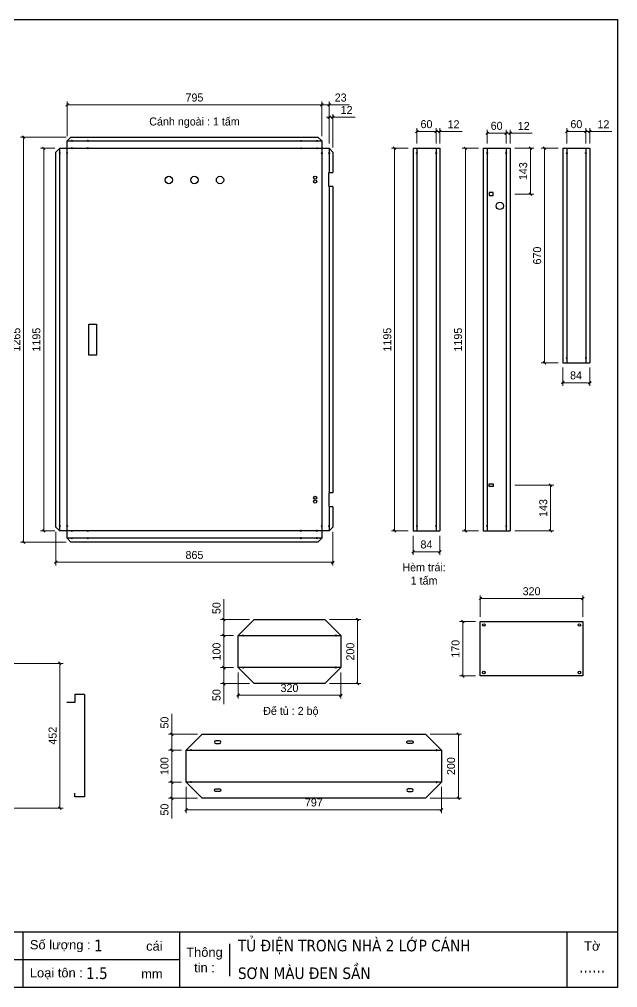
# Model space of a CAD drawing. Header units: millimetres. Extents: x 0 to 4277, y 0 to 3024.
# Drawn here: x 2409 to 4277, y 0 to 3024 of the extents above; entities that cross this region are included whole.
import ezdxf
from ezdxf.enums import TextEntityAlignment as Align

# ---------------------------------------------------------------- set-up
doc = ezdxf.new("R2010")
doc.units = ezdxf.units.MM
doc.layers.add('CNC', color=7, linetype='Continuous')
doc.layers.add('DIM', color=253, linetype='Continuous')
doc.styles.add('Arial', font='arial.ttf')
doc.styles.add('Tahoma (Input Text)', font='tahoma.ttf')
doc.dimstyles.new('Dim-25', dxfattribs={"dimtxt": 25, "dimasz": 8, "dimexe": 10, "dimexo": 15, "dimgap": 10, "dimtad": 1, "dimdec": 0, "dimtxsty": 'Standard', "dimblk": 'OBLIQUE', "dimcen": 10, "dimclrd": 5, "dimclre": 5, "dimclrt": 3, "dimazin": 3, "dimtfac": 1, "dimtdec": 0, "dimtmove": 0, "dimatfit": 3, "dimldrblk": 'OBLIQUE', "dimlwd": 9, "dimlwe": 9})

# ---------------------------------------------------------------- blocks, each defined once
blk = doc.blocks.new('khungtenAsean2')
at = {"color": 7}
for p, q in [((2970, -1980), (0, -1980)), ((1680, -1980), (1680, -2100)), ((2020, -1980), (2020, -2100)), ((2860, -1980), (2860, -2100)), ((2128.3, -2005), (2128.3, -2075)), ((2020, -2040), (0, -2040))]:
    blk.add_line(p, q, dxfattribs=at)
blk.add_lwpolyline([(0, 0), (2970, 0), (2970, -2100), (0, -2100)], close=True, dxfattribs=at)
at = {"color": 2, "char_height": 20, "style": 'Arial'}
for s, insert, width, attachment_point in [('  Số lượng :', (1680, -2010), 917.634, 4), ('cái', (1947.6, -2010), 917.634, 4), ('Thông\\Ptin :', (2074.2, -2040), 108.311, 5), ('Tờ', (2915, -2010), 110, 5), ('  Loại tôn :', (1680, -2070), 917.634, 4), ('mm', (1936.9, -2070), 917.634, 4)]:
    blk.add_mtext(s, dxfattribs=dict(at, insert=insert, width=width, attachment_point=attachment_point))
at = {"color": 1, "style": 'Tahoma (Input Text)', "flags": 8}
for tag, p in [('#03', (506.6, -2019.3)), ('#01', (137.1, -2021.3)), ('#05', (1106.6, -2021.3)), ('#07', (1834.7, -2021.3)), ('#09', (2146.7, -2021.3)), ('#02', (98.5, -2081.3)), ('#04', (486.1, -2081.3)), ('#06', (1065.3, -2081.3)), ('#08', (1817.4, -2081.3)), ('#10', (2146.7, -2081.3))]:
    blk.add_attdef(tag, p, '', height=25, dxfattribs=at)
blk.add_attdef('#11', text='', height=25, dxfattribs=at).set_placement((2915, -2067.3), align=Align.CENTER)
blk = doc.blocks.new('*D22')
at = {"color": 0, "linetype": 'ByBlock', "lineweight": -2}
for p, q in [((3469, 1145.4), (3461, 1153.4)), ((3461, 953.4), (3469, 945.4))]:
    blk.add_line(p, q, dxfattribs=at)
at = {"layer": 'Defpoints', "color": 0, "transparency": 16777216}
for p in [(3362.2, 1149.4), (3362.2, 949.4), (3465, 949.4)]:
    blk.add_point(p, dxfattribs=at)
at = {"layer": 'DIM', "color": 5, "lineweight": 9, "transparency": 16777216}
for p, q in [((3377.2, 1149.4), (3475, 1149.4)), ((3465, 1149.4), (3465, 949.4)), ((3377.2, 949.4), (3475, 949.4))]:
    blk.add_line(p, q, dxfattribs=at)
at = {"layer": 'DIM', "color": 3, "transparency": 16777216, "insert": (3442.2, 1049.4), "char_height": 25, "attachment_point": 5, "rotation": 90}
blk.add_mtext('200', dxfattribs=at)
blk = doc.blocks.new('_Oblique')
at = {"color": 0, "linetype": 'ByBlock', "lineweight": -2}
blk.add_line((-0.5, -0.5), (0.5, 0.5), dxfattribs=at)
blk = doc.blocks.new('*D23')
at = {"color": 0, "linetype": 'ByBlock', "lineweight": -2}
for p, q in [((3096.2, 916.9), (3088.2, 908.9)), ((3408.2, 908.9), (3416.2, 916.9))]:
    blk.add_line(p, q, dxfattribs=at)
at = {"layer": 'Defpoints', "color": 0, "transparency": 16777216}
for p in [(3092.2, 999.4), (3412.2, 999.4), (3412.2, 912.9)]:
    blk.add_point(p, dxfattribs=at)
at = {"layer": 'DIM', "color": 5, "lineweight": 9, "transparency": 16777216}
for p, q in [((3092.2, 984.4), (3092.2, 902.9)), ((3412.2, 984.4), (3412.2, 902.9)), ((3092.2, 912.9), (3412.2, 912.9))]:
    blk.add_line(p, q, dxfattribs=at)
at = {"layer": 'DIM', "color": 3, "transparency": 16777216, "insert": (3252.2, 935.7), "char_height": 25, "attachment_point": 5}
blk.add_mtext('320', dxfattribs=at)
blk = doc.blocks.new('*D24')
at = {"color": 0, "linetype": 'ByBlock', "lineweight": -2}
for p, q in [((3051.2, 1095.4), (3043.2, 1103.4)), ((3043.2, 1003.4), (3051.2, 995.4))]:
    blk.add_line(p, q, dxfattribs=at)
at = {"layer": 'Defpoints', "color": 0, "transparency": 16777216}
for p in [(3092.2, 1099.4), (3047.2, 999.4), (3092.2, 999.4)]:
    blk.add_point(p, dxfattribs=at)
at = {"layer": 'DIM', "color": 5, "lineweight": 9, "transparency": 16777216}
for p, q in [((3077.2, 1099.4), (3037.2, 1099.4)), ((3047.2, 1099.4), (3047.2, 999.4)), ((3077.2, 999.4), (3037.2, 999.4))]:
    blk.add_line(p, q, dxfattribs=at)
at = {"layer": 'DIM', "color": 3, "transparency": 16777216, "insert": (3024.5, 1049.4), "char_height": 25, "attachment_point": 5, "rotation": 90}
blk.add_mtext('100', dxfattribs=at)
blk = doc.blocks.new('*D25')
at = {"color": 0, "linetype": 'ByBlock', "lineweight": -2}
for p, q in [((3051.2, 1145.4), (3043.2, 1153.4)), ((3043.2, 1103.4), (3051.2, 1095.4))]:
    blk.add_line(p, q, dxfattribs=at)
at = {"layer": 'Defpoints', "color": 0, "transparency": 16777216}
for p in [(3047.2, 1149.4), (3142.2, 1149.4), (3092.2, 1099.4)]:
    blk.add_point(p, dxfattribs=at)
at = {"layer": 'DIM', "color": 5, "lineweight": 9, "transparency": 16777216}
for p, q in [((3047.2, 1149.4), (3047.2, 1213.1)), ((3127.2, 1149.4), (3037.2, 1149.4)), ((3047.2, 1099.4), (3047.2, 1149.4)), ((3077.2, 1099.4), (3037.2, 1099.4))]:
    blk.add_line(p, q, dxfattribs=at)
at = {"layer": 'DIM', "color": 3, "transparency": 16777216, "insert": (3024.5, 1185.2), "char_height": 25, "attachment_point": 5, "rotation": 90}
blk.add_mtext('50', dxfattribs=at)
blk = doc.blocks.new('*D26')
at = {"color": 0, "linetype": 'ByBlock', "lineweight": -2}
for p, q in [((3051.2, 995.4), (3043.2, 1003.4)), ((3043.2, 953.4), (3051.2, 945.4))]:
    blk.add_line(p, q, dxfattribs=at)
at = {"layer": 'Defpoints', "color": 0, "transparency": 16777216}
for p in [(3092.2, 999.4), (3047.2, 949.4), (3142.2, 949.4)]:
    blk.add_point(p, dxfattribs=at)
at = {"layer": 'DIM', "color": 5, "lineweight": 9, "transparency": 16777216}
for p, q in [((3077.2, 999.4), (3037.2, 999.4)), ((3047.2, 999.4), (3047.2, 949.4)), ((3127.2, 949.4), (3037.2, 949.4)), ((3047.2, 949.4), (3047.2, 885.6))]:
    blk.add_line(p, q, dxfattribs=at)
at = {"layer": 'DIM', "color": 3, "transparency": 16777216, "insert": (3024.5, 913.5), "char_height": 25, "attachment_point": 5, "rotation": 90}
blk.add_mtext('50', dxfattribs=at)
blk = doc.blocks.new('*D27')
at = {"color": 0, "linetype": 'ByBlock', "lineweight": -2}
for p, q in [((3783.5, 787.8), (3775.5, 795.8)), ((3775.5, 595.8), (3783.5, 587.8))]:
    blk.add_line(p, q, dxfattribs=at)
at = {"layer": 'Defpoints', "color": 0, "transparency": 16777216}
for p in [(3676.7, 791.8), (3676.7, 591.8), (3779.5, 591.8)]:
    blk.add_point(p, dxfattribs=at)
at = {"layer": 'DIM', "color": 5, "lineweight": 9, "transparency": 16777216}
for p, q in [((3691.7, 791.8), (3789.5, 791.8)), ((3779.5, 791.8), (3779.5, 591.8)), ((3691.7, 591.8), (3789.5, 591.8))]:
    blk.add_line(p, q, dxfattribs=at)
at = {"layer": 'DIM', "color": 3, "transparency": 16777216, "insert": (3756.7, 691.8), "char_height": 25, "attachment_point": 5, "rotation": 90}
blk.add_mtext('200', dxfattribs=at)
blk = doc.blocks.new('*D28')
at = {"color": 0, "linetype": 'ByBlock', "lineweight": -2}
for p, q in [((2933.7, 559.4), (2925.7, 551.4)), ((3722.7, 551.4), (3730.7, 559.4))]:
    blk.add_line(p, q, dxfattribs=at)
at = {"layer": 'Defpoints', "color": 0, "transparency": 16777216}
for p in [(2929.7, 641.8), (3726.7, 641.8), (3726.7, 555.4)]:
    blk.add_point(p, dxfattribs=at)
at = {"layer": 'DIM', "color": 5, "lineweight": 9, "transparency": 16777216}
for p, q in [((2929.7, 626.8), (2929.7, 545.4)), ((3726.7, 626.8), (3726.7, 545.4)), ((2929.7, 555.4), (3726.7, 555.4))]:
    blk.add_line(p, q, dxfattribs=at)
at = {"layer": 'DIM', "color": 3, "transparency": 16777216, "insert": (3328.2, 578.2), "char_height": 25, "attachment_point": 5}
blk.add_mtext('797', dxfattribs=at)
blk = doc.blocks.new('*D29')
at = {"color": 0, "linetype": 'ByBlock', "lineweight": -2}
for p, q in [((2888.7, 737.8), (2880.7, 745.8)), ((2880.7, 645.8), (2888.7, 637.8))]:
    blk.add_line(p, q, dxfattribs=at)
at = {"layer": 'Defpoints', "color": 0, "transparency": 16777216}
for p in [(2929.7, 741.8), (2884.7, 641.8), (2929.7, 641.8)]:
    blk.add_point(p, dxfattribs=at)
at = {"layer": 'DIM', "color": 5, "lineweight": 9, "transparency": 16777216}
for p, q in [((2914.7, 741.8), (2874.7, 741.8)), ((2884.7, 741.8), (2884.7, 641.8)), ((2914.7, 641.8), (2874.7, 641.8))]:
    blk.add_line(p, q, dxfattribs=at)
at = {"layer": 'DIM', "color": 3, "transparency": 16777216, "insert": (2862, 691.8), "char_height": 25, "attachment_point": 5, "rotation": 90}
blk.add_mtext('100', dxfattribs=at)
blk = doc.blocks.new('*D30')
at = {"color": 0, "linetype": 'ByBlock', "lineweight": -2}
for p, q in [((2888.7, 787.8), (2880.7, 795.8)), ((2880.7, 745.8), (2888.7, 737.8))]:
    blk.add_line(p, q, dxfattribs=at)
at = {"layer": 'Defpoints', "color": 0, "transparency": 16777216}
for p in [(2884.7, 791.8), (2979.7, 791.8), (2929.7, 741.8)]:
    blk.add_point(p, dxfattribs=at)
at = {"layer": 'DIM', "color": 5, "lineweight": 9, "transparency": 16777216}
for p, q in [((2884.7, 791.8), (2884.7, 855.6)), ((2964.7, 791.8), (2874.7, 791.8)), ((2884.7, 741.8), (2884.7, 791.8)), ((2914.7, 741.8), (2874.7, 741.8))]:
    blk.add_line(p, q, dxfattribs=at)
at = {"layer": 'DIM', "color": 3, "transparency": 16777216, "insert": (2862, 827.7), "char_height": 25, "attachment_point": 5, "rotation": 90}
blk.add_mtext('50', dxfattribs=at)
blk = doc.blocks.new('*D31')
at = {"color": 0, "linetype": 'ByBlock', "lineweight": -2}
for p, q in [((2888.7, 637.8), (2880.7, 645.8)), ((2880.7, 595.8), (2888.7, 587.8))]:
    blk.add_line(p, q, dxfattribs=at)
at = {"layer": 'Defpoints', "color": 0, "transparency": 16777216}
for p in [(2929.7, 641.8), (2884.7, 591.8), (2979.7, 591.8)]:
    blk.add_point(p, dxfattribs=at)
at = {"layer": 'DIM', "color": 5, "lineweight": 9, "transparency": 16777216}
for p, q in [((2914.7, 641.8), (2874.7, 641.8)), ((2884.7, 641.8), (2884.7, 591.8)), ((2964.7, 591.8), (2874.7, 591.8)), ((2884.7, 591.8), (2884.7, 528.1))]:
    blk.add_line(p, q, dxfattribs=at)
at = {"layer": 'DIM', "color": 3, "transparency": 16777216, "insert": (2862, 556), "char_height": 25, "attachment_point": 5, "rotation": 90}
blk.add_mtext('50', dxfattribs=at)
blk = doc.blocks.new('ovan8.5x20')
at = {"layer": 'CNC', "color": 2, "lineweight": -3}
for p, q in [((5.7, 4.2), (-5.8, 4.2)), ((-5.8, -4.2), (5.7, -4.2))]:
    blk.add_line(p, q, dxfattribs=at)
for centre, start, end in [((-5.8, 0), 90, 270), ((5.7, 0), 270, 90)]:
    blk.add_arc(centre, 4.25, start, end, dxfattribs=at)
blk = doc.blocks.new('f3daunguoc')
at = {"layer": 'CNC', "color": 2, "lineweight": -3}
blk.add_circle((0, 0), 1.5, dxfattribs=at)
blk = doc.blocks.new('*D32')
at = {"color": 0, "linetype": 'ByBlock', "lineweight": -2}
for p, q in [((3371.9, 2714.4), (3379.9, 2722.4)), ((3391.9, 2722.4), (3383.9, 2714.4))]:
    blk.add_line(p, q, dxfattribs=at)
at = {"layer": 'Defpoints', "color": 0, "transparency": 16777216}
for p in [(3387.9, 2718.4), (3375.9, 2621.3), (3387.9, 2609.3)]:
    blk.add_point(p, dxfattribs=at)
at = {"layer": 'DIM', "color": 5, "lineweight": 9, "transparency": 16777216}
for p, q in [((3375.9, 2636.3), (3375.9, 2728.4)), ((3387.9, 2624.3), (3387.9, 2728.4)), ((3375.9, 2718.4), (3367.9, 2718.4)), ((3375.9, 2718.4), (3387.9, 2718.4)), ((3387.9, 2718.4), (3457.1, 2718.4))]:
    blk.add_line(p, q, dxfattribs=at)
at = {"layer": 'DIM', "color": 3, "transparency": 16777216, "insert": (3430.5, 2740.9), "char_height": 25, "attachment_point": 5}
blk.add_mtext('12', dxfattribs=at)
blk = doc.blocks.new('*D33')
at = {"color": 0, "linetype": 'ByBlock', "lineweight": -2}
for p, q in [((3356.9, 2761), (3348.9, 2753)), ((3371.9, 2753), (3379.9, 2761))]:
    blk.add_line(p, q, dxfattribs=at)
at = {"layer": 'Defpoints', "color": 0, "transparency": 16777216}
for p in [(3375.9, 2757), (3352.9, 2644.3), (3375.9, 2621.3)]:
    blk.add_point(p, dxfattribs=at)
at = {"layer": 'DIM', "color": 5, "lineweight": 9, "transparency": 16777216}
for p, q in [((3352.9, 2659.3), (3352.9, 2767)), ((3352.9, 2757), (3375.9, 2757)), ((3375.9, 2636.3), (3375.9, 2767)), ((3375.9, 2757), (3440.1, 2757))]:
    blk.add_line(p, q, dxfattribs=at)
at = {"layer": 'DIM', "color": 3, "transparency": 16777216, "insert": (3412, 2779.8), "char_height": 25, "attachment_point": 5}
blk.add_mtext('23', dxfattribs=at)
blk = doc.blocks.new('*D34')
at = {"color": 0, "linetype": 'ByBlock', "lineweight": -2}
for p, q in [((2561.9, 2761), (2553.9, 2753)), ((3348.9, 2753), (3356.9, 2761))]:
    blk.add_line(p, q, dxfattribs=at)
at = {"layer": 'Defpoints', "color": 0, "transparency": 16777216}
for p in [(2557.9, 2757), (2557.9, 2644.3), (3352.9, 2644.3)]:
    blk.add_point(p, dxfattribs=at)
at = {"layer": 'DIM', "color": 5, "lineweight": 9, "transparency": 16777216}
for p, q in [((2557.9, 2659.3), (2557.9, 2767)), ((3352.9, 2757), (2557.9, 2757)), ((3352.9, 2659.3), (3352.9, 2767))]:
    blk.add_line(p, q, dxfattribs=at)
at = {"layer": 'DIM', "color": 3, "transparency": 16777216, "insert": (2955.4, 2779.8), "char_height": 25, "attachment_point": 5}
blk.add_mtext('795', dxfattribs=at)
blk = doc.blocks.new('*D35')
at = {"color": 0, "linetype": 'ByBlock', "lineweight": -2}
for p, q in [((2426.1, 2652.3), (2418.1, 2660.3)), ((2418.1, 1395.3), (2426.1, 1387.3))]:
    blk.add_line(p, q, dxfattribs=at)
at = {"layer": 'Defpoints', "color": 0, "transparency": 16777216}
for p in [(2570, 2656.3), (2422.1, 1391.3), (2570, 1391.3)]:
    blk.add_point(p, dxfattribs=at)
at = {"layer": 'DIM', "color": 5, "lineweight": 9, "transparency": 16777216}
for p, q in [((2555, 2656.3), (2412.1, 2656.3)), ((2422.1, 2656.3), (2422.1, 1391.3)), ((2555, 1391.3), (2412.1, 1391.3))]:
    blk.add_line(p, q, dxfattribs=at)
at = {"layer": 'DIM', "color": 3, "transparency": 16777216, "insert": (2399.4, 2023.8), "char_height": 25, "attachment_point": 5, "rotation": 90}
blk.add_mtext('1265', dxfattribs=at)
blk = doc.blocks.new('*D36')
at = {"color": 0, "linetype": 'ByBlock', "lineweight": -2}
for p, q in [((2488.8, 2617.3), (2480.8, 2625.3)), ((2480.8, 1430.3), (2488.8, 1422.3))]:
    blk.add_line(p, q, dxfattribs=at)
at = {"layer": 'Defpoints', "color": 0, "transparency": 16777216}
for p in [(2484.8, 2621.3), (2534.9, 2621.3), (2534.9, 1426.3)]:
    blk.add_point(p, dxfattribs=at)
at = {"layer": 'DIM', "color": 5, "lineweight": 9, "transparency": 16777216}
for p, q in [((2519.9, 2621.3), (2474.8, 2621.3)), ((2484.8, 1426.3), (2484.8, 2621.3)), ((2519.9, 1426.3), (2474.8, 1426.3))]:
    blk.add_line(p, q, dxfattribs=at)
at = {"layer": 'DIM', "color": 3, "transparency": 16777216, "insert": (2462, 2023.8), "char_height": 25, "attachment_point": 5, "rotation": 90}
blk.add_mtext('1195', dxfattribs=at)
blk = doc.blocks.new('*D37')
at = {"color": 0, "linetype": 'ByBlock', "lineweight": -2}
for p, q in [((2526.9, 1332.4), (2518.9, 1324.4)), ((3383.9, 1324.4), (3391.9, 1332.4))]:
    blk.add_line(p, q, dxfattribs=at)
at = {"layer": 'Defpoints', "color": 0, "transparency": 16777216}
for p in [(2522.9, 1438.3), (3387.9, 1438.3), (3387.9, 1328.4)]:
    blk.add_point(p, dxfattribs=at)
at = {"layer": 'DIM', "color": 5, "lineweight": 9, "transparency": 16777216}
for p, q in [((2522.9, 1423.3), (2522.9, 1318.4)), ((3387.9, 1423.3), (3387.9, 1318.4)), ((2522.9, 1328.4), (3387.9, 1328.4))]:
    blk.add_line(p, q, dxfattribs=at)
at = {"layer": 'DIM', "color": 3, "transparency": 16777216, "insert": (2955.4, 1351.1), "char_height": 25, "attachment_point": 5}
blk.add_mtext('865', dxfattribs=at)
blk = doc.blocks.new('*D38')
at = {"color": 0, "linetype": 'ByBlock', "lineweight": -2}
for p, q in [((3925, 2664.7), (3933, 2672.7)), ((3945, 2672.7), (3937, 2664.7))]:
    blk.add_line(p, q, dxfattribs=at)
at = {"layer": 'Defpoints', "color": 0, "transparency": 16777216}
for p in [(3941, 2668.7), (3929, 2621.3), (3941, 2621.3)]:
    blk.add_point(p, dxfattribs=at)
at = {"layer": 'DIM', "color": 5, "lineweight": 9, "transparency": 16777216}
for p, q in [((3929, 2668.7), (3921, 2668.7)), ((3929, 2636.3), (3929, 2678.7)), ((3929, 2668.7), (3941, 2668.7)), ((3941, 2636.3), (3941, 2678.7)), ((3941, 2668.7), (4010.2, 2668.7))]:
    blk.add_line(p, q, dxfattribs=at)
at = {"layer": 'DIM', "color": 3, "transparency": 16777216, "insert": (3983.6, 2691.2), "char_height": 25, "attachment_point": 5}
blk.add_mtext('12', dxfattribs=at)
blk = doc.blocks.new('*D39')
at = {"color": 0, "linetype": 'ByBlock', "lineweight": -2}
for p, q in [((3873, 2672.7), (3865, 2664.7)), ((3925, 2664.7), (3933, 2672.7))]:
    blk.add_line(p, q, dxfattribs=at)
at = {"layer": 'Defpoints', "color": 0, "transparency": 16777216}
for p in [(3869, 2668.7), (3869, 2621.3), (3929, 2621.3)]:
    blk.add_point(p, dxfattribs=at)
at = {"layer": 'DIM', "color": 5, "lineweight": 9, "transparency": 16777216}
for p, q in [((3869, 2636.3), (3869, 2678.7)), ((3929, 2668.7), (3869, 2668.7)), ((3929, 2636.3), (3929, 2678.7))]:
    blk.add_line(p, q, dxfattribs=at)
at = {"layer": 'DIM', "color": 3, "transparency": 16777216, "insert": (3899, 2691.4), "char_height": 25, "attachment_point": 5}
blk.add_mtext('60', dxfattribs=at)
blk = doc.blocks.new('*D40')
at = {"color": 0, "linetype": 'ByBlock', "lineweight": -2}
for p, q in [((3705.9, 2669.8), (3713.9, 2677.8)), ((3725.9, 2677.8), (3717.9, 2669.8))]:
    blk.add_line(p, q, dxfattribs=at)
at = {"layer": 'Defpoints', "color": 0, "transparency": 16777216}
for p in [(3721.9, 2673.8), (3709.9, 2621.3), (3721.9, 2621.3)]:
    blk.add_point(p, dxfattribs=at)
at = {"layer": 'DIM', "color": 5, "lineweight": 9, "transparency": 16777216}
for p, q in [((3709.9, 2673.8), (3701.9, 2673.8)), ((3709.9, 2636.3), (3709.9, 2683.8)), ((3709.9, 2673.8), (3721.9, 2673.8)), ((3721.9, 2636.3), (3721.9, 2683.8)), ((3721.9, 2673.8), (3791.1, 2673.8))]:
    blk.add_line(p, q, dxfattribs=at)
at = {"layer": 'DIM', "color": 3, "transparency": 16777216, "insert": (3764.5, 2696.4), "char_height": 25, "attachment_point": 5}
blk.add_mtext('12', dxfattribs=at)
blk = doc.blocks.new('*D41')
at = {"color": 0, "linetype": 'ByBlock', "lineweight": -2}
for p, q in [((3653.9, 2677.8), (3645.9, 2669.8)), ((3705.9, 2669.8), (3713.9, 2677.8))]:
    blk.add_line(p, q, dxfattribs=at)
at = {"layer": 'Defpoints', "color": 0, "transparency": 16777216}
for p in [(3649.9, 2673.8), (3649.9, 2621.3), (3709.9, 2621.3)]:
    blk.add_point(p, dxfattribs=at)
at = {"layer": 'DIM', "color": 5, "lineweight": 9, "transparency": 16777216}
for p, q in [((3649.9, 2636.3), (3649.9, 2683.8)), ((3709.9, 2673.8), (3649.9, 2673.8)), ((3709.9, 2636.3), (3709.9, 2683.8))]:
    blk.add_line(p, q, dxfattribs=at)
at = {"layer": 'DIM', "color": 3, "transparency": 16777216, "insert": (3679.9, 2696.6), "char_height": 25, "attachment_point": 5}
blk.add_mtext('60', dxfattribs=at)
blk = doc.blocks.new('*D42')
at = {"color": 0, "linetype": 'ByBlock', "lineweight": -2}
for p, q in [((3584.4, 2617.3), (3576.4, 2625.3)), ((3576.4, 1430.3), (3584.4, 1422.3))]:
    blk.add_line(p, q, dxfattribs=at)
at = {"layer": 'Defpoints', "color": 0, "transparency": 16777216}
for p in [(3637.9, 2621.3), (3580.4, 1426.3), (3637.9, 1426.3)]:
    blk.add_point(p, dxfattribs=at)
at = {"layer": 'DIM', "color": 5, "lineweight": 9, "transparency": 16777216}
for p, q in [((3622.9, 2621.3), (3570.4, 2621.3)), ((3580.4, 2621.3), (3580.4, 1426.3)), ((3622.9, 1426.3), (3570.4, 1426.3))]:
    blk.add_line(p, q, dxfattribs=at)
at = {"layer": 'DIM', "color": 3, "transparency": 16777216, "insert": (3557.7, 2023.8), "char_height": 25, "attachment_point": 5, "rotation": 90}
blk.add_mtext('1195', dxfattribs=at)
blk = doc.blocks.new('*D43')
at = {"color": 0, "linetype": 'ByBlock', "lineweight": -2}
for p, q in [((3805.3, 2617.3), (3797.3, 2625.3)), ((3797.3, 1430.3), (3805.3, 1422.3))]:
    blk.add_line(p, q, dxfattribs=at)
at = {"layer": 'Defpoints', "color": 0, "transparency": 16777216}
for p in [(3857, 2621.3), (3801.3, 1426.3), (3857, 1426.3)]:
    blk.add_point(p, dxfattribs=at)
at = {"layer": 'DIM', "color": 5, "lineweight": 9, "transparency": 16777216}
for p, q in [((3842, 2621.3), (3791.3, 2621.3)), ((3801.3, 2621.3), (3801.3, 1426.3)), ((3842, 1426.3), (3791.3, 1426.3))]:
    blk.add_line(p, q, dxfattribs=at)
at = {"layer": 'DIM', "color": 3, "transparency": 16777216, "insert": (3778.5, 2023.8), "char_height": 25, "attachment_point": 5, "rotation": 90}
blk.add_mtext('1195', dxfattribs=at)
blk = doc.blocks.new('*D44')
at = {"color": 0, "linetype": 'ByBlock', "lineweight": -2}
for p, q in [((4173.9, 2669.8), (4181.9, 2677.8)), ((4193.9, 2677.8), (4185.9, 2669.8))]:
    blk.add_line(p, q, dxfattribs=at)
at = {"layer": 'Defpoints', "color": 0, "transparency": 16777216}
for p in [(4189.9, 2673.8), (4177.9, 2621.3), (4189.9, 2621.3)]:
    blk.add_point(p, dxfattribs=at)
at = {"layer": 'DIM', "color": 5, "lineweight": 9, "transparency": 16777216}
for p, q in [((4177.9, 2673.8), (4169.9, 2673.8)), ((4177.9, 2636.3), (4177.9, 2683.8)), ((4177.9, 2673.8), (4189.9, 2673.8)), ((4189.9, 2636.3), (4189.9, 2683.8)), ((4189.9, 2673.8), (4259.1, 2673.8))]:
    blk.add_line(p, q, dxfattribs=at)
at = {"layer": 'DIM', "color": 3, "transparency": 16777216, "insert": (4232.5, 2696.4), "char_height": 25, "attachment_point": 5}
blk.add_mtext('12', dxfattribs=at)
blk = doc.blocks.new('*D45')
at = {"color": 0, "linetype": 'ByBlock', "lineweight": -2}
for p, q in [((4121.9, 2677.8), (4113.9, 2669.8)), ((4173.9, 2669.8), (4181.9, 2677.8))]:
    blk.add_line(p, q, dxfattribs=at)
at = {"layer": 'Defpoints', "color": 0, "transparency": 16777216}
for p in [(4117.9, 2673.8), (4117.9, 2621.3), (4177.9, 2621.3)]:
    blk.add_point(p, dxfattribs=at)
at = {"layer": 'DIM', "color": 5, "lineweight": 9, "transparency": 16777216}
for p, q in [((4117.9, 2636.3), (4117.9, 2683.8)), ((4177.9, 2673.8), (4117.9, 2673.8)), ((4177.9, 2636.3), (4177.9, 2683.8))]:
    blk.add_line(p, q, dxfattribs=at)
at = {"layer": 'DIM', "color": 3, "transparency": 16777216, "insert": (4147.9, 2696.6), "char_height": 25, "attachment_point": 5}
blk.add_mtext('60', dxfattribs=at)
blk = doc.blocks.new('*D46')
at = {"color": 0, "linetype": 'ByBlock', "lineweight": -2}
for p, q in [((4052.5, 2617.3), (4044.5, 2625.3)), ((4044.5, 1955.3), (4052.5, 1947.3))]:
    blk.add_line(p, q, dxfattribs=at)
at = {"layer": 'Defpoints', "color": 0, "transparency": 16777216}
for p in [(4105.9, 2621.3), (4048.5, 1951.3), (4105.9, 1951.3)]:
    blk.add_point(p, dxfattribs=at)
at = {"layer": 'DIM', "color": 5, "lineweight": 9, "transparency": 16777216}
for p, q in [((4090.9, 2621.3), (4038.5, 2621.3)), ((4048.5, 2621.3), (4048.5, 1951.3)), ((4090.9, 1951.3), (4038.5, 1951.3))]:
    blk.add_line(p, q, dxfattribs=at)
at = {"layer": 'DIM', "color": 3, "transparency": 16777216, "insert": (4025.7, 2286.3), "char_height": 25, "attachment_point": 5, "rotation": 90}
blk.add_mtext('670', dxfattribs=at)
blk = doc.blocks.new('*D47')
at = {"color": 0, "linetype": 'ByBlock', "lineweight": -2}
for p, q in [((4071.5, 1565.3), (4063.5, 1573.3)), ((4063.5, 1430.3), (4071.5, 1422.3))]:
    blk.add_line(p, q, dxfattribs=at)
at = {"layer": 'Defpoints', "color": 0, "transparency": 16777216}
for p in [(3941, 1569.3), (4067.5, 1569.3), (3941, 1426.3)]:
    blk.add_point(p, dxfattribs=at)
at = {"layer": 'DIM', "color": 5, "lineweight": 9, "transparency": 16777216}
for p, q in [((3956, 1569.3), (4077.5, 1569.3)), ((4067.5, 1426.3), (4067.5, 1569.3)), ((3956, 1426.3), (4077.5, 1426.3))]:
    blk.add_line(p, q, dxfattribs=at)
at = {"layer": 'DIM', "color": 3, "transparency": 16777216, "insert": (4044.7, 1497.8), "char_height": 25, "attachment_point": 5, "rotation": 90}
blk.add_mtext('143', dxfattribs=at)
blk = doc.blocks.new('*D48')
at = {"color": 0, "linetype": 'ByBlock', "lineweight": -2}
for p, q in [((4008.8, 2617.3), (4000.8, 2625.3)), ((4000.8, 2482.3), (4008.8, 2474.3))]:
    blk.add_line(p, q, dxfattribs=at)
at = {"layer": 'Defpoints', "color": 0, "transparency": 16777216}
for p in [(3941, 2621.3), (4004.8, 2621.3), (3941, 2478.3)]:
    blk.add_point(p, dxfattribs=at)
at = {"layer": 'DIM', "color": 5, "lineweight": 9, "transparency": 16777216}
for p, q in [((3956, 2621.3), (4014.8, 2621.3)), ((4004.8, 2478.3), (4004.8, 2621.3)), ((3956, 2478.3), (4014.8, 2478.3))]:
    blk.add_line(p, q, dxfattribs=at)
at = {"layer": 'DIM', "color": 3, "transparency": 16777216, "insert": (3982, 2549.8), "char_height": 25, "attachment_point": 5, "rotation": 90}
blk.add_mtext('143', dxfattribs=at)
blk = doc.blocks.new('*D61')
at = {"color": 0, "linetype": 'ByBlock', "lineweight": -2}
for p, q in [((2539.4, 1008.8), (2531.4, 1016.8)), ((2531.4, 564.8), (2539.4, 556.8))]:
    blk.add_line(p, q, dxfattribs=at)
at = {"layer": 'Defpoints', "color": 0, "transparency": 16777216}
for p in [(2334.4, 1012.8), (2359.4, 560.8), (2535.4, 560.8)]:
    blk.add_point(p, dxfattribs=at)
at = {"layer": 'DIM', "color": 5, "lineweight": 9, "transparency": 16777216}
for p, q in [((2349.4, 1012.8), (2545.4, 1012.8)), ((2535.4, 1012.8), (2535.4, 560.8)), ((2374.4, 560.8), (2545.4, 560.8))]:
    blk.add_line(p, q, dxfattribs=at)
at = {"layer": 'DIM', "color": 3, "transparency": 16777216, "insert": (2512.7, 786.8), "char_height": 25, "attachment_point": 5, "rotation": 90}
blk.add_mtext('452', dxfattribs=at)
blk = doc.blocks.new('*D65')
at = {"color": 0, "linetype": 'ByBlock', "lineweight": -2}
for p, q in [((3852.1, 1219), (3844.1, 1211)), ((4164.1, 1211), (4172.1, 1219))]:
    blk.add_line(p, q, dxfattribs=at)
at = {"layer": 'Defpoints', "color": 0, "transparency": 16777216}
for p in [(4168.1, 1215), (3848.1, 1143.3), (4168.1, 1143.3)]:
    blk.add_point(p, dxfattribs=at)
at = {"layer": 'DIM', "color": 5, "lineweight": 9, "transparency": 16777216}
for p, q in [((3848.1, 1158.3), (3848.1, 1225)), ((3848.1, 1215), (4168.1, 1215)), ((4168.1, 1158.3), (4168.1, 1225))]:
    blk.add_line(p, q, dxfattribs=at)
at = {"layer": 'DIM', "color": 3, "transparency": 16777216, "insert": (4008.1, 1237.8), "char_height": 25, "attachment_point": 5}
blk.add_mtext('320', dxfattribs=at)
blk = doc.blocks.new('*D66')
at = {"color": 0, "linetype": 'ByBlock', "lineweight": -2}
for p, q in [((3797.5, 1139.3), (3789.5, 1147.3)), ((3789.5, 977.3), (3797.5, 969.3))]:
    blk.add_line(p, q, dxfattribs=at)
at = {"layer": 'Defpoints', "color": 0, "transparency": 16777216}
for p in [(3848.1, 1143.3), (3793.5, 973.3), (3848.1, 973.3)]:
    blk.add_point(p, dxfattribs=at)
at = {"layer": 'DIM', "color": 5, "lineweight": 9, "transparency": 16777216}
for p, q in [((3833.1, 1143.3), (3783.5, 1143.3)), ((3793.5, 1143.3), (3793.5, 973.3)), ((3833.1, 973.3), (3783.5, 973.3))]:
    blk.add_line(p, q, dxfattribs=at)
at = {"layer": 'DIM', "color": 3, "transparency": 16777216, "insert": (3770.7, 1058.3), "char_height": 25, "attachment_point": 5, "rotation": 90}
blk.add_mtext('170', dxfattribs=at)
blk = doc.blocks.new('*D67')
at = {"color": 0, "linetype": 'ByBlock', "lineweight": -2}
for p, q in [((3641.9, 1365.2), (3633.9, 1357.2)), ((3717.9, 1357.2), (3725.9, 1365.2))]:
    blk.add_line(p, q, dxfattribs=at)
at = {"layer": 'Defpoints', "color": 0, "transparency": 16777216}
for p in [(3637.9, 1426.3), (3721.9, 1426.3), (3721.9, 1361.2)]:
    blk.add_point(p, dxfattribs=at)
at = {"layer": 'DIM', "color": 5, "lineweight": 9, "transparency": 16777216}
for p, q in [((3637.9, 1411.3), (3637.9, 1351.2)), ((3721.9, 1411.3), (3721.9, 1351.2)), ((3637.9, 1361.2), (3721.9, 1361.2))]:
    blk.add_line(p, q, dxfattribs=at)
at = {"layer": 'DIM', "color": 3, "transparency": 16777216, "insert": (3679.9, 1383.9), "char_height": 25, "attachment_point": 5}
blk.add_mtext('84', dxfattribs=at)
blk = doc.blocks.new('*D68')
at = {"color": 0, "linetype": 'ByBlock', "lineweight": -2}
for p, q in [((4109.9, 1893.3), (4101.9, 1885.3)), ((4185.9, 1885.3), (4193.9, 1893.3))]:
    blk.add_line(p, q, dxfattribs=at)
at = {"layer": 'Defpoints', "color": 0, "transparency": 16777216}
for p in [(4105.9, 1951.3), (4189.9, 1951.3), (4189.9, 1889.3)]:
    blk.add_point(p, dxfattribs=at)
at = {"layer": 'DIM', "color": 5, "lineweight": 9, "transparency": 16777216}
for p, q in [((4105.9, 1936.3), (4105.9, 1879.3)), ((4189.9, 1936.3), (4189.9, 1879.3)), ((4105.9, 1889.3), (4189.9, 1889.3))]:
    blk.add_line(p, q, dxfattribs=at)
at = {"layer": 'DIM', "color": 3, "transparency": 16777216, "insert": (4146.9, 1912.1), "char_height": 25, "attachment_point": 5}
blk.add_mtext('84', dxfattribs=at)

msp = doc.modelspace()

# ---------------------------------------------------------------- linework, layer by layer
at = {"color": 7}
for p, q in [((3637.9, 2621.3), (3637.9, 1426.3)), ((3637.9, 2621.3), (3721.9, 2621.3)), ((3649.9, 2621.3), (3649.9, 1426.3)), ((3709.9, 2621.3), (3709.9, 1426.3)), ((3721.9, 2621.3), (3721.9, 1426.3)), ((3857, 2621.3), (3857, 1426.3)), ((3857, 2621.3), (3941, 2621.3)), ((3869, 2621.3), (3869, 1426.3)), ((3929, 2621.3), (3929, 1426.3)), ((3941, 2621.3), (3941, 1426.3)), ((4105.9, 2621.3), (4105.9, 1951.3)), ((4105.9, 2621.3), (4189.9, 2621.3)), ((4117.9, 2621.3), (4117.9, 1951.3)), ((4177.9, 2621.3), (4177.9, 1951.3)), ((4189.9, 2621.3), (4189.9, 1951.3)), ((3092.2, 1099.4), (3142.2, 1149.4)), ((3142.2, 1149.4), (3362.2, 1149.4)), ((3362.2, 1149.4), (3412.2, 1099.4)), ((3092.2, 1099.4), (3412.2, 1099.4)), ((3092.2, 999.4), (3092.2, 1099.4)), ((3412.2, 1099.4), (3412.2, 999.4)), ((3412.2, 999.4), (3092.2, 999.4)), ((3092.2, 999.4), (3142.2, 949.4)), ((3412.2, 999.4), (3362.2, 949.4)), ((3362.2, 949.4), (3142.2, 949.4)), ((2612.2, 915.6), (2582.2, 915.6)), ((2582.2, 915.6), (2582.2, 890.6)), ((2612.2, 915.6), (2612.2, 595.6)), ((2582.2, 890.6), (2557.2, 890.6)), ((2929.7, 741.8), (2979.7, 791.8)), ((2979.7, 791.8), (3676.7, 791.8)), ((3676.7, 791.8), (3726.7, 741.8)), ((2929.7, 741.8), (3726.7, 741.8)), ((2929.7, 641.8), (2929.7, 741.8)), ((3726.7, 741.8), (3726.7, 641.8)), ((3726.7, 641.8), (2929.7, 641.8)), ((2929.7, 641.8), (2979.7, 591.8)), ((3726.7, 641.8), (3676.7, 591.8)), ((2582.2, 595.6), (2582.2, 607.6)), ((2612.2, 595.6), (2582.2, 595.6)), ((3676.7, 591.8), (2979.7, 591.8))]:
    msp.add_line(p, q, dxfattribs=at)
at = {"color": 2}
for p, q in [((4105.9, 1951.3), (4189.9, 1951.3)), ((3637.9, 1426.3), (3721.9, 1426.3)), ((3857, 1426.3), (3941, 1426.3))]:
    msp.add_line(p, q, dxfattribs=at)
at = {"color": 7}
for points in [[(3387.9, 1501.8), (3387.9, 1438.3), (3375.9, 1426.3), (3352.9, 1426.3), (3352.9, 1403.3), (3340.9, 1391.3), (2569.9, 1391.3), (2557.9, 1403.3), (2557.9, 1426.3), (2534.9, 1426.3), (2522.9, 1438.3), (2522.9, 2609.3), (2534.9, 2621.3), (2557.9, 2621.3), (2557.9, 2644.3), (2569.9, 2656.3), (3340.9, 2656.3), (3352.9, 2644.3), (3352.9, 2621.3), (3375.9, 2621.3), (3387.9, 2609.3), (3387.9, 2545.3)], [(2557.9, 2644.3), (3352.9, 2644.3)], [(2534.9, 1426.3), (2534.9, 2621.3)], [(3375.9, 2621.3), (3375.9, 2545.3)], [(3375.9, 2502.3), (3375.9, 1545.3)], [(3387.9, 2502.3), (3387.9, 1545.3)], [(3375.9, 1502.3), (3375.9, 1426.3)], [(3352.9, 1403.3), (2557.9, 1403.3)]]:
    msp.add_lwpolyline(points, dxfattribs=at)
for points in [[(2557.9, 2621.3), (3352.9, 2621.3), (3352.9, 1426.3), (2557.9, 1426.3)], [(3848.1, 1143.3), (4168.1, 1143.3), (4168.1, 973.3), (3848.1, 973.3)]]:
    msp.add_lwpolyline(points, close=True, dxfattribs=at)
at = {"color": 2}
for points in [[(3387.9, 2502.3), (3374.9, 2502.3), (3374.9, 2545.3), (3387.9, 2545.3)], [(3387.9, 1545.3), (3374.9, 1545.3), (3374.9, 1502.3), (3387.9, 1502.3)]]:
    msp.add_lwpolyline(points, dxfattribs=at)
for points in [[(3888.5, 2482.8), (3875.5, 2482.8), (3875.5, 2473.8), (3888.5, 2473.8)], [(2625.4, 2072.3), (2649.4, 2072.3), (2649.4, 1975.3), (2625.4, 1975.3)], [(3888.5, 1564.8), (3875.5, 1564.8), (3875.5, 1573.8), (3888.5, 1573.8)]]:
    msp.add_lwpolyline(points, close=True, dxfattribs=at)
for centre, radius in [((2875.4, 2522.3), 11.5), ((2955.4, 2522.3), 11.5), ((3035.4, 2522.3), 11.5), ((3332.4, 2529.8), 5), ((3332.4, 2517.8), 5), ((3909, 2441.4), 11.5), ((3332.4, 1529.8), 5), ((3332.4, 1517.8), 5)]:
    msp.add_circle(centre, radius, dxfattribs=at)
at = {"color": 7}
for centre in [(3858.9, 1132.6), (4157.4, 1132.6), (3858.9, 984.1), (4157.4, 984.1)]:
    msp.add_circle(centre, 4, dxfattribs=at)

# ---------------------------------------------------------------- block references
ref = msp.add_blockref('khungtenAsean2', (0, 3024), dxfattribs=dict(xscale=1.440000000002328, yscale=1.440000000002328, zscale=1.440000000002328))
ref.add_attrib('#11', '......', dxfattribs={"color": 1, "height": 36, "style": 'Tahoma (Input Text)'}).set_placement((4197.6, 47), align=Align.CENTER)
ref.add_attrib('#09', 'TỦ ĐIỆN TRONG NHÀ 2 LỚP CÁNH', (3091.3, 113.4), dxfattribs={"color": 1, "height": 36, "style": 'Tahoma (Input Text)'})
ref.add_attrib('#10', 'SƠN MÀU ĐEN SẦN', (3091.3, 27), dxfattribs={"color": 1, "height": 36, "style": 'Tahoma (Input Text)'})
ref.add_attrib('#08', '1.5', (2617.1, 27), dxfattribs={"color": 1, "height": 36, "style": 'Tahoma (Input Text)'})
ref.add_attrib('#07', '1', (2641.9, 113.4), dxfattribs={"color": 1, "height": 36, "style": 'Tahoma (Input Text)'})
at = {"lineweight": -3, "xscale": -1}
for p, rotation in [((2572.9, 2644.3), 180), ((2622.9, 2644.3), 180), ((2534.9, 2606.3), 180), ((2557.9, 2606.3), 180), ((2572.9, 2621.3), 180), ((2622.9, 2621.3), 180), ((3397.2, 1099.4), 90), ((3397.2, 999.4), 90), ((3711.7, 741.8), 90), ((3711.7, 641.8), 90)]:
    msp.add_blockref('f3daunguoc', p, dxfattribs=dict(at, rotation=rotation))
at = {"lineweight": -3}
for p, rotation in [((3287.9, 2644.3), 180), ((3337.9, 2644.3), 180), ((3287.9, 2621.3), 180), ((3337.9, 2621.3), 180), ((3352.9, 2606.3), 180), ((3375.9, 2606.3), 180), ((3649.9, 2606.3), 180), ((3709.9, 2606.3), 180), ((3869, 2606.3), 180), ((3929, 2606.3), 180), ((4117.9, 2606.3), 180), ((4177.9, 2606.3), 180), ((3107.2, 1099.4), 270), ((3107.2, 999.4), 270), ((2944.7, 741.8), 270), ((2944.7, 641.8), 270)]:
    msp.add_blockref('f3daunguoc', p, dxfattribs=dict(at, rotation=rotation))
at = {"lineweight": -3, "xscale": -1}
for p in [(4117.9, 1966.3), (4177.9, 1966.3), (3287.9, 1426.3), (3337.9, 1426.3), (3352.9, 1441.3), (3375.9, 1441.3), (3649.9, 1441.3), (3709.9, 1441.3), (3869, 1441.3), (3929, 1441.3), (3287.9, 1403.3), (3337.9, 1403.3)]:
    msp.add_blockref('f3daunguoc', p, dxfattribs=at)
at = {"lineweight": -3}
for p in [(2534.9, 1441.3), (2557.9, 1441.3), (2572.9, 1426.3), (2622.9, 1426.3), (2572.9, 1403.3), (2622.9, 1403.3)]:
    msp.add_blockref('f3daunguoc', p, dxfattribs=at)
at = {"layer": 'CNC', "lineweight": -3, "rotation": 180}
msp.add_blockref('ovan8.5x20', (3028.2, 766.8), dxfattribs=at)
at = {"layer": 'CNC', "lineweight": -3, "xscale": -1, "rotation": 180}
msp.add_blockref('ovan8.5x20', (3628.2, 766.8), dxfattribs=at)
at = {"layer": 'CNC', "lineweight": -3, "xscale": -1}
msp.add_blockref('ovan8.5x20', (3028.2, 616.8), dxfattribs=at)
at = {"layer": 'CNC', "lineweight": -3}
msp.add_blockref('ovan8.5x20', (3628.2, 616.8), dxfattribs=at)

# ---------------------------------------------------------------- texts
at = {"color": 2, "char_height": 25, "attachment_point": 5}
for s, insert, width in [('Cánh ngoài : 1 tấm', (2955.6, 2701.3), 1270), ('Hèm trái: \\P1 tấm', (3672.5, 1291.9), 785), ('Đế tủ : 2 bộ', (3256.4, 861.6), 785)]:
    msp.add_mtext(s, dxfattribs=dict(at, insert=insert, width=width))

# ---------------------------------------------------------------- dimensions: what is measured, and where the dimension line sits
at = {"layer": 'DIM', "color": 2}
for base, p1, p2, picture, middle in [((2557.9, 2757), (3352.9, 2644.3), (2557.9, 2644.3), '*D34', (2955.4, 2779.8)), ((3375.9, 2757), (3352.9, 2644.3), (3375.9, 2621.3), '*D33', (3412, 2779.8)), ((3387.9, 2718.4), (3375.9, 2621.3), (3387.9, 2609.3), '*D32', (3430.5, 2740.9)), ((3649.9, 2673.8), (3709.9, 2621.3), (3649.9, 2621.3), '*D41', (3679.9, 2696.6)), ((3721.9, 2673.8), (3709.9, 2621.3), (3721.9, 2621.3), '*D40', (3764.5, 2696.4)), ((3869, 2668.7), (3929, 2621.3), (3869, 2621.3), '*D39', (3899, 2691.4)), ((3941, 2668.7), (3929, 2621.3), (3941, 2621.3), '*D38', (3983.6, 2691.2)), ((4117.9, 2673.8), (4177.9, 2621.3), (4117.9, 2621.3), '*D45', (4147.9, 2696.6)), ((4189.9, 2673.8), (4177.9, 2621.3), (4189.9, 2621.3), '*D44', (4232.5, 2696.4)), ((3387.9, 1328.4), (2522.9, 1438.3), (3387.9, 1438.3), '*D37', (2955.4, 1351.1)), ((3721.9, 1361.2), (3637.9, 1426.3), (3721.9, 1426.3), '*D67', (3679.9, 1383.9)), ((4168.1, 1215), (3848.1, 1143.3), (4168.1, 1143.3), '*D65', (4008.1, 1237.8))]:
    dim = msp.add_linear_dim(base=base, p1=p1, p2=p2, dimstyle='Dim-25', dxfattribs=at)
    dim.commit()
    dim.dimension.update_dxf_attribs({"geometry": picture, "text_midpoint": middle})
for base, p1, p2, picture, middle in [((2422.1, 1391.3), (2570, 2656.3), (2570, 1391.3), '*D35', (2399.4, 2023.8)), ((2484.8, 2621.3), (2534.9, 1426.3), (2534.9, 2621.3), '*D36', (2462, 2023.8)), ((3580.4, 1426.3), (3637.9, 2621.3), (3637.9, 1426.3), '*D42', (3557.7, 2023.8)), ((3801.3, 1426.3), (3857, 2621.3), (3857, 1426.3), '*D43', (3778.5, 2023.8)), ((4004.8, 2621.3), (3941, 2478.3), (3941, 2621.3), '*D48', (3982, 2549.8)), ((4048.5, 1951.3), (4105.9, 2621.3), (4105.9, 1951.3), '*D46', (4025.7, 2286.3)), ((4067.5, 1569.3), (3941, 1426.3), (3941, 1569.3), '*D47', (4044.7, 1497.8)), ((3793.5, 973.3), (3848.1, 1143.3), (3848.1, 973.3), '*D66', (3770.7, 1058.3))]:
    dim = msp.add_linear_dim(base=base, p1=p1, p2=p2, angle=90, dimstyle='Dim-25', dxfattribs=at)
    dim.commit()
    dim.dimension.update_dxf_attribs({"geometry": picture, "text_midpoint": middle})
dim = msp.add_linear_dim(base=(4189.9, 1889.3), p1=(4105.9, 1951.3), p2=(4189.9, 1951.3), dimstyle='Dim-25', dxfattribs=at)
dim.commit()
dim.dimension.update_dxf_attribs({"geometry": '*D68', "text_midpoint": (4146.9, 1889.3), "dimtype": 160})
at = {"layer": 'DIM', "color": 7}
for base, p1, p2, angle, picture, middle in [((3047.2, 1149.4), (3092.2, 1099.4), (3142.2, 1149.4), 90, '*D25', (3024.5, 1185.2)), ((3465, 949.4), (3362.2, 1149.4), (3362.2, 949.4), 90, '*D22', (3442.2, 1049.4)), ((3047.2, 999.4), (3092.2, 1099.4), (3092.2, 999.4), 90, '*D24', (3024.5, 1049.4)), ((2535.4, 560.8), (2334.4, 1012.8), (2359.4, 560.8), 270, '*D61', (2512.7, 786.8)), ((3047.2, 949.4), (3092.2, 999.4), (3142.2, 949.4), 90, '*D26', (3024.5, 913.5)), ((2884.7, 791.8), (2929.7, 741.8), (2979.7, 791.8), 90, '*D30', (2862, 827.7)), ((3779.5, 591.8), (3676.7, 791.8), (3676.7, 591.8), 90, '*D27', (3756.7, 691.8)), ((2884.7, 641.8), (2929.7, 741.8), (2929.7, 641.8), 90, '*D29', (2862, 691.8)), ((2884.7, 591.8), (2929.7, 641.8), (2979.7, 591.8), 90, '*D31', (2862, 556))]:
    dim = msp.add_linear_dim(base=base, p1=p1, p2=p2, angle=angle, dimstyle='Dim-25', dxfattribs=at)
    dim.commit()
    dim.dimension.update_dxf_attribs({"geometry": picture, "text_midpoint": middle})
for base, p1, p2, picture, middle in [((3412.2, 912.9), (3092.2, 999.4), (3412.2, 999.4), '*D23', (3252.2, 935.7)), ((3726.7, 555.4), (2929.7, 641.8), (3726.7, 641.8), '*D28', (3328.2, 578.2))]:
    dim = msp.add_linear_dim(base=base, p1=p1, p2=p2, dimstyle='Dim-25', dxfattribs=at)
    dim.commit()
    dim.dimension.update_dxf_attribs({"geometry": picture, "text_midpoint": middle})

doc.saveas('drawing.dxf')
